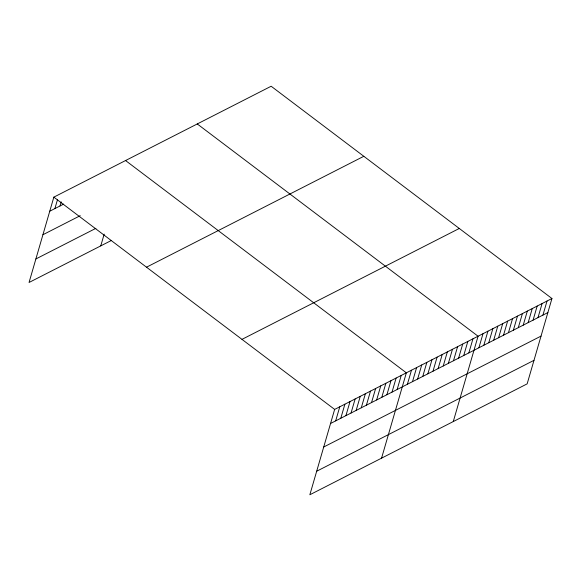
<?xml version="1.0" encoding="UTF-8"?>
<svg xmlns="http://www.w3.org/2000/svg" width="581" height="581" viewBox="0 0 581 581"><rect width="100%" height="100%" fill="white"/><g stroke="black" fill="none" stroke-linecap="round" stroke-linejoin="round"><path stroke-width="0.87" d="M551.95 298.518L334.641 409.416L309.847 494.758L527.156 383.859L551.95 298.518L271.153 86.242L53.844 197.141L29.05 282.482L111.007 240.657M54.883 208.594L57.526 199.494M60.003 205.979L61.201 201.839M100.76 245.886L104.181 234.128M335.68 420.869L339.769 406.802M340.8 418.255L344.889 404.187M345.927 415.64L350.009 401.573M351.047 413.026L355.129 398.958M356.168 410.411L360.256 396.344M361.288 407.797L365.376 393.729M366.415 405.182L370.496 391.115M371.535 402.568L375.624 388.507M376.655 399.953L380.744 385.893M381.782 397.339L385.864 383.278M386.902 394.724L390.991 380.664M392.022 392.11L396.111 378.049M397.15 389.495L401.231 375.435M381.564 458.162L406.351 372.82L125.554 160.545M407.39 384.266L411.479 370.206M412.51 381.652L416.599 367.591M417.637 379.044L421.719 364.977M422.757 376.43L426.846 362.362M427.877 373.815L431.966 359.748M433.005 371.201L437.086 357.133M438.125 368.586L442.214 354.519M443.245 365.972L447.334 351.904M448.372 363.357L452.454 349.29M453.492 360.743L457.574 346.683M458.612 358.128L462.701 344.068M463.732 355.514L467.821 341.454M468.86 352.899L472.941 338.839M453.274 421.566L478.069 336.225L197.264 123.949M478.904 347.772L482.993 333.712M483.828 345.259L487.917 331.192M488.759 342.746L492.841 328.679M493.683 340.234L497.772 326.166M498.607 337.721L502.696 323.653M503.531 335.201L507.62 321.14M508.462 332.688L512.544 318.628M513.386 330.175L517.468 316.115M518.31 327.662L522.399 313.602M523.234 325.149L527.323 311.082M528.165 322.637L532.247 308.569M533.089 320.124L537.171 306.056M538.013 317.611L542.102 303.543M542.937 315.091L547.026 301.031M49.755 211.208L63.663 204.113M42.921 234.731L80.243 215.682M35.884 258.959L95.887 228.34M146.506 267.195L363.815 156.296M241.979 339.369L459.288 228.464M330.56 423.484L547.861 312.578M323.726 447L541.027 336.101M316.681 471.235L533.99 360.336M53.844 197.141L334.641 409.416"/></g></svg>
